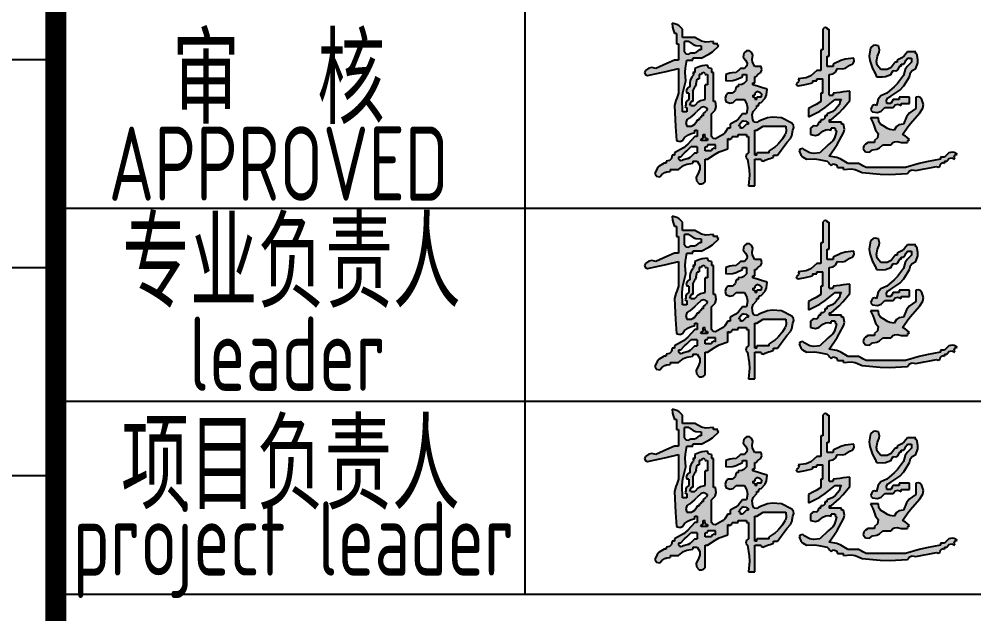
# Model space of a CAD drawing. Extents: x 4267484 to 4395158, y -674551 to -235742.
# Drawn here: x 4366034 to 4369248, y -357851 to -355847 of the extents above; entities that cross this region are included whole.
import ezdxf
from ezdxf.enums import TextEntityAlignment as Align

# ---------------------------------------------------------------- set-up
doc = ezdxf.new("R2010")
doc.units = 0
doc.header["$LTSCALE"] = 1000
doc.header["$MEASUREMENT"] = 0
doc.layers.get('0').update_dxf_attribs({"linetype": 'CONTINUOUS'})
doc.layers.add('图层线', color=8, linetype='CONTINUOUS')
doc.styles.add('AHD', font='sceie.shx', dxfattribs={"width": 0.7, "bigfont": 'sceic.shx'})

# ---------------------------------------------------------------- blocks, each defined once
blk = doc.blocks.new('韩超')
h = blk.add_hatch(color=256)
h.dxf.hatch_style = 1
h.paths.add_polyline_path([(0.787849, 0.514197), (0.777955, 0.527898), (0.77346, 0.562754), (0.78123, 0.586063), (0.805739, 0.61125), (0.805739, 0.625142), (0.819631, 0.625142), (0.818004, 0.635027), (0.823773, 0.643681), (0.833523, 0.64598), (0.860867, 0.674873), (0.870953, 0.696725), (0.875199, 0.736279), (0.836353, 0.74757), (0.816903, 0.753127), (0.777955, 0.764063), (0.777955, 0.777955), (0.791847, 0.777955), (0.791847, 0.819631), (0.801775, 0.820971), (0.80763, 0.824875), (0.812685, 0.833523), (0.832189, 0.847055), (0.839321, 0.866071), (0.833523, 0.889091), (0.791847, 0.889091), (0.776856, 0.916298), (0.7735, 0.934755), (0.777955, 0.965498), (0.770329, 0.984025), (0.756314, 0.993368), (0.736279, 0.993282), (0.716867, 0.977277), (0.713907, 0.950644), (0.729333, 0.930768), (0.740061, 0.911103), (0.737625, 0.891618), (0.722387, 0.875199), (0.694603, 0.875199), (0.683489, 0.864086), (0.677932, 0.858529), (0.666819, 0.847415), (0.638572, 0.845181), (0.624291, 0.842325), (0.597358, 0.833523), (0.597358, 0.791847), (0.643081, 0.794876), (0.666726, 0.800787), (0.708495, 0.819631), (0.708495, 0.833523), (0.736279, 0.833523), (0.736279, 0.791847), (0.718733, 0.774249), (0.705317, 0.767541), (0.680711, 0.764063), (0.680711, 0.750171), (0.666819, 0.750171), (0.658732, 0.72359), (0.639033, 0.708815), (0.61125, 0.708495), (0.596777, 0.690733), (0.592946, 0.675409), (0.597358, 0.652926), (0.623512, 0.642026), (0.64687, 0.646697), (0.666819, 0.666819), (0.722387, 0.666819), (0.738834, 0.631134), (0.742077, 0.608437), (0.736279, 0.569574), (0.708495, 0.569574), (0.682162, 0.535076), (0.663824, 0.519794), (0.625142, 0.500114), (0.625142, 0.47233), (0.61125, 0.47233), (0.589715, 0.441777), (0.574435, 0.428025), (0.54179, 0.409816), (0.527664, 0.400538), (0.510468, 0.403404), (0.500114, 0.416762), (0.500114, 0.569574), (0.524623, 0.594762), (0.532393, 0.618071), (0.527898, 0.652926), (0.514006, 0.652926), (0.514006, 0.847415), (0.500114, 0.847415), (0.500114, 0.875199), (0.486416, 0.877514), (0.478388, 0.883536), (0.47233, 0.896037), (0.438162, 0.892345), (0.420863, 0.888021), (0.388977, 0.875199), (0.388977, 0.847415), (0.375085, 0.847415), (0.379444, 0.836821), (0.376971, 0.826928), (0.368139, 0.819631), (0.356965, 0.793593), (0.353947, 0.778504), (0.354247, 0.750171), (0.337644, 0.741703), (0.330222, 0.726858), (0.333409, 0.708495), (0.347301, 0.708495), (0.347301, 0.666819), (0.332737, 0.655189), (0.327028, 0.643772), (0.326463, 0.625142), (0.32344, 0.619715), (0.327253, 0.612088), (0.333409, 0.61125), (0.333409, 0.583466), (0.305625, 0.583466), (0.302565, 0.667178), (0.306887, 0.710398), (0.326463, 0.791847), (0.3234, 0.8474), (0.32482, 0.875797), (0.333409, 0.930768), (0.375085, 0.930768), (0.375085, 0.94466), (0.430654, 0.94466), (0.482374, 0.970498), (0.50707, 0.987931), (0.548736, 1.028012), (0.542559, 1.028676), (0.538615, 1.036564), (0.54179, 1.041904), (0.514006, 1.041904), (0.514006, 1.055796), (0.462884, 1.052445), (0.433869, 1.058893), (0.388977, 1.08358), (0.305625, 1.08358), (0.305625, 1.139148), (0.281985, 1.161307), (0.266841, 1.170393), (0.236165, 1.180825), (0.238399, 1.152578), (0.241255, 1.138297), (0.250057, 1.111364), (0.263949, 1.111364), (0.263949, 1.041904), (0.277841, 1.041904), (0.277841, 0.930768), (0.250057, 0.930768), (0.200194, 0.90821), (0.175186, 0.897095), (0.125028, 0.875199), (0.097454, 0.881715), (0.078516, 0.877928), (0.055568, 0.861307), (0.050109, 0.847376), (0.0559, 0.8329), (0.06946, 0.826577), (0.152955, 0.845407), (0.194635, 0.855133), (0.277841, 0.875199), (0.277841, 0.708495), (0.266727, 0.675154), (0.261171, 0.658483), (0.250057, 0.625142), (0.255939, 0.530696), (0.258718, 0.483462), (0.263949, 0.388977), (0.286969, 0.38318), (0.305985, 0.390311), (0.319517, 0.409816), (0.344599, 0.428141), (0.359268, 0.435475), (0.388977, 0.444546), (0.388977, 0.458438), (0.40287, 0.458438), (0.40287, 0.416762), (0.388977, 0.416762), (0.340729, 0.364454), (0.31168, 0.341215), (0.250057, 0.305625), (0.250057, 0.291733), (0.236165, 0.291733), (0.231424, 0.268639), (0.217583, 0.254798), (0.194489, 0.250057), (0.194489, 0.236165), (0.180597, 0.236165), (0.148793, 0.216524), (0.134276, 0.200394), (0.118082, 0.166705), (0.127514, 0.14947), (0.152825, 0.145854), (0.166705, 0.159759), (0.185336, 0.17447), (0.198563, 0.17943), (0.222273, 0.180597), (0.222273, 0.194489), (0.277841, 0.194489), (0.311245, 0.220472), (0.333233, 0.229896), (0.375085, 0.236165), (0.375085, 0.250057), (0.40287, 0.250057), (0.420685, 0.221738), (0.422698, 0.197582), (0.409816, 0.166705), (0.396068, 0.142401), (0.398473, 0.118345), (0.416762, 0.097244), (0.43433, 0.097627), (0.444154, 0.100901), (0.458438, 0.111136), (0.458438, 0.263949), (0.47233, 0.263949), (0.524193, 0.298154), (0.552768, 0.312442), (0.61125, 0.333409), (0.61125, 0.40287), (0.621931, 0.39652), (0.637706, 0.404407), (0.639034, 0.416762), (0.680711, 0.416762), (0.680711, 0.430654), (0.736279, 0.430654), (0.736279, 0.416762), (0.750171, 0.416762), (0.750171, 0.305625), (0.735269, 0.297653), (0.731714, 0.276323), (0.743225, 0.263949), (0.754517, 0.192544), (0.755945, 0.155413), (0.750171, 0.083352), (0.791847, 0.083352), (0.791847, 0.263949), (0.833523, 0.263949), (0.837499, 0.253205), (0.852744, 0.249394), (0.861307, 0.257003), (0.883535, 0.265338), (0.894648, 0.269506), (0.916876, 0.277841), (0.916876, 0.291733), (0.94466, 0.291733), (0.969894, 0.324902), (0.982398, 0.341574), (1.007174, 0.375085), (1.032146, 0.402761), (1.041693, 0.421855), (1.04885, 0.458438), (1.055218, 0.477023), (1.053221, 0.491001), (1.041904, 0.50706), (0.972444, 0.54179), (0.910919, 0.546316), (0.877697, 0.541786), (0.819631, 0.520952), (0.805828, 0.5112)])
h.paths.add_polyline_path([(0.791847, 0.458438), (0.805739, 0.458438), (0.82241, 0.469551), (0.847415, 0.486222), (1.000228, 0.486222), (1.003038, 0.45197), (0.997988, 0.431769), (0.97939, 0.40287), (0.948039, 0.36501), (0.929334, 0.347744), (0.889091, 0.319517), (0.889091, 0.305625), (0.805739, 0.305625), (0.805739, 0.291733), (0.791847, 0.291733)], flags=16)
h.paths.add_polyline_path([(0.750171, 0.500114), (0.736279, 0.500114), (0.725165, 0.489), (0.719608, 0.483443), (0.708495, 0.47233), (0.694603, 0.47233), (0.694603, 0.486222), (0.688447, 0.48706), (0.684633, 0.494686), (0.687657, 0.500114), (0.701182, 0.516386), (0.715167, 0.52238), (0.736279, 0.520952), (0.736943, 0.514775), (0.744831, 0.510831), (0.750171, 0.514006)], flags=16)
h.paths.add_polyline_path([(0.791847, 0.666819), (0.793521, 0.674497), (0.785633, 0.682384), (0.777955, 0.680711), (0.777955, 0.694603), (0.791847, 0.694603), (0.792194, 0.70849), (0.806202, 0.718996), (0.819631, 0.715441), (0.833192, 0.709118), (0.838982, 0.694641), (0.833523, 0.680711), (0.805739, 0.680711), (0.805739, 0.666819)], flags=16)
h.paths.add_polyline_path([(0.527898, 0.361193), (0.527898, 0.333409), (0.517217, 0.339759), (0.501443, 0.331871), (0.500114, 0.319517), (0.458438, 0.319517), (0.458438, 0.347301), (0.466116, 0.345628), (0.474003, 0.353515), (0.47233, 0.361193)], flags=16)
h.paths.add_polyline_path([(0.47233, 0.40287), (0.47233, 0.388977), (0.430654, 0.388977), (0.42898, 0.396656), (0.436867, 0.404543), (0.444546, 0.40287), (0.444546, 0.430654), (0.458438, 0.430654), (0.452088, 0.419973), (0.459976, 0.404198)], flags=16)
h.paths.add_polyline_path([(0.47233, 0.604304), (0.464836, 0.588169), (0.458643, 0.580427), (0.444546, 0.569574), (0.444546, 0.555682), (0.430654, 0.555682), (0.432327, 0.548004), (0.42444, 0.540117), (0.416762, 0.54179), (0.416762, 0.527898), (0.40287, 0.527898), (0.39467, 0.507807), (0.386422, 0.49791), (0.368139, 0.486222), (0.333409, 0.486222), (0.327612, 0.509242), (0.334743, 0.528258), (0.354247, 0.54179), (0.384775, 0.569612), (0.400056, 0.583504), (0.430654, 0.61125), (0.446814, 0.616197), (0.458647, 0.614224)], flags=16)
h.paths.add_polyline_path([(0.458438, 0.666819), (0.426908, 0.659351), (0.410404, 0.649448), (0.388977, 0.625142), (0.361193, 0.625142), (0.354844, 0.635823), (0.362731, 0.651598), (0.375085, 0.652926), (0.375085, 0.722387), (0.390598, 0.753922), (0.396359, 0.771203), (0.40287, 0.805739), (0.416762, 0.805739), (0.416762, 0.833523), (0.430654, 0.833523), (0.434629, 0.844267), (0.449874, 0.848078), (0.458438, 0.840469), (0.459102, 0.834292), (0.466989, 0.830348), (0.47233, 0.833523), (0.47233, 0.764063), (0.458438, 0.764063)], flags=16)
h.paths.add_polyline_path([(0.40287, 0.347301), (0.40287, 0.305625), (0.388977, 0.305625), (0.360889, 0.27915), (0.342496, 0.268422), (0.305625, 0.257003), (0.294367, 0.254885), (0.286778, 0.256782), (0.277841, 0.263949), (0.277841, 0.277841), (0.291733, 0.277841), (0.319459, 0.305683), (0.333352, 0.319575), (0.361193, 0.347301)], flags=16)
h.paths.add_polyline_path([(0.430654, 1.000228), (0.416762, 1.000228), (0.39813, 0.985517), (0.384903, 0.980557), (0.361193, 0.97939), (0.347067, 0.970112), (0.329871, 0.972978), (0.319517, 0.986336), (0.319517, 1.055796), (0.347301, 1.055796), (0.376072, 1.035613), (0.395527, 1.029128), (0.430654, 1.028012)], flags=16)
h = blk.add_hatch(color=256)
h.dxf.hatch_style = 1
h.paths.add_polyline_path([(1.542018, 0.208381), (1.519791, 0.219494), (1.508677, 0.225051), (1.48645, 0.236165), (1.416989, 0.236165), (1.371255, 0.264232), (1.344642, 0.274582), (1.291961, 0.284787), (1.328443, 0.335457), (1.345237, 0.362046), (1.375313, 0.416762), (1.391241, 0.446575), (1.394603, 0.466747), (1.389205, 0.500114), (1.375313, 0.500114), (1.375313, 0.514006), (1.291961, 0.514006), (1.291961, 0.527898), (1.305853, 0.527898), (1.359796, 0.576664), (1.385101, 0.603375), (1.430881, 0.659873), (1.430881, 0.722387), (1.386427, 0.71683), (1.3642, 0.714052), (1.319745, 0.708495), (1.319745, 0.694603), (1.291961, 0.694603), (1.291961, 0.833523), (1.31926, 0.838693), (1.334923, 0.85044), (1.347529, 0.875199), (1.381781, 0.872389), (1.401982, 0.877439), (1.430881, 0.896037), (1.450883, 0.906123), (1.460131, 0.922307), (1.458666, 0.94466), (1.401114, 0.937345), (1.371819, 0.928557), (1.319745, 0.902983), (1.319745, 0.889091), (1.278069, 0.889091), (1.278069, 0.958552), (1.291961, 0.958552), (1.291961, 1.139148), (1.285806, 1.138304), (1.281086, 1.140664), (1.278069, 1.146094), (1.267308, 1.150023), (1.257931, 1.147679), (1.250285, 1.139148), (1.250285, 1.000228), (1.236393, 1.000228), (1.236393, 0.861307), (1.208609, 0.861307), (1.168183, 0.824416), (1.138053, 0.811024), (1.08358, 0.805739), (1.087939, 0.795145), (1.085465, 0.785252), (1.076634, 0.777955), (1.071121, 0.771113), (1.075065, 0.759282), (1.08358, 0.757117), (1.122533, 0.76519), (1.141984, 0.769358), (1.180825, 0.777955), (1.180825, 0.791847), (1.208609, 0.791847), (1.208609, 0.805739), (1.250285, 0.805739), (1.250285, 0.708495), (1.236393, 0.708495), (1.236393, 0.652926), (1.203973, 0.631977), (1.187234, 0.622213), (1.15304, 0.604304), (1.15304, 0.548736), (1.229739, 0.588318), (1.266619, 0.612432), (1.333637, 0.666819), (1.375313, 0.666819), (1.366995, 0.654381), (1.363975, 0.646831), (1.361421, 0.632088), (1.335054, 0.599814), (1.316435, 0.58585), (1.278069, 0.569574), (1.278069, 0.555682), (1.264177, 0.555682), (1.26415, 0.539965), (1.25211, 0.527924), (1.236393, 0.527898), (1.236393, 0.514006), (1.222501, 0.514006), (1.219217, 0.502022), (1.216226, 0.496039), (1.208609, 0.486222), (1.191149, 0.488205), (1.17971, 0.484393), (1.166932, 0.47233), (1.166932, 0.430654), (1.200708, 0.424307), (1.223469, 0.429997), (1.250285, 0.451492), (1.27048, 0.461183), (1.283894, 0.46286), (1.305853, 0.458438), (1.305853, 0.47233), (1.333637, 0.47233), (1.333637, 0.458438), (1.339793, 0.4576), (1.343606, 0.449973), (1.340583, 0.444546), (1.32937, 0.406076), (1.316213, 0.38634), (1.285015, 0.361193), (1.229447, 0.305625), (1.187056, 0.302553), (1.163204, 0.307323), (1.125256, 0.326463), (1.114566, 0.33576), (1.096818, 0.332211), (1.090526, 0.319517), (1.102438, 0.292491), (1.113943, 0.279343), (1.139148, 0.263949), (1.194983, 0.265062), (1.223561, 0.262204), (1.278069, 0.250057), (1.289183, 0.238943), (1.294739, 0.233386), (1.305853, 0.222273), (1.320568, 0.231877), (1.341519, 0.224893), (1.347529, 0.208381), (1.389205, 0.208381), (1.389205, 0.194489), (1.439628, 0.1998), (1.468259, 0.195028), (1.514234, 0.173651), (1.635959, 0.161998), (1.69773, 0.160594), (1.819859, 0.166705), (1.833779, 0.185933), (1.852296, 0.192877), (1.875427, 0.187543), (1.930995, 0.198656), (1.958779, 0.204213), (2.014348, 0.215327), (2.025534, 0.209917), (2.039748, 0.217024), (2.042132, 0.229219), (2.049428, 0.23805), (2.059322, 0.240524), (2.069916, 0.236165), (2.069916, 0.250057), (2.083808, 0.250057), (2.098401, 0.26772), (2.118188, 0.272666), (2.139376, 0.263949), (2.133917, 0.27788), (2.139708, 0.292356), (2.153268, 0.298679), (2.133073, 0.308371), (2.119659, 0.310047), (2.0977, 0.305625), (2.086586, 0.294512), (2.08103, 0.288955), (2.069916, 0.277841), (2.042132, 0.277841), (2.042132, 0.263949), (1.946785, 0.245868), (1.899372, 0.234712), (1.805967, 0.208381)])
h = blk.add_hatch(color=256)
h.dxf.hatch_style = 1
h.paths.add_polyline_path([(1.611478, 0.625142), (1.597547, 0.630601), (1.583071, 0.624811), (1.576748, 0.61125), (1.572819, 0.60049), (1.575163, 0.591112), (1.583694, 0.583466), (1.61855, 0.578971), (1.641859, 0.586741), (1.667046, 0.61125), (1.680938, 0.61125), (1.722615, 0.61125), (1.737208, 0.628913), (1.756995, 0.63386), (1.778183, 0.625142), (1.778183, 0.639034), (1.833751, 0.639034), (1.833751, 0.655705), (1.833751, 0.66404), (1.833751, 0.680711), (1.805967, 0.680711), (1.792075, 0.680711), (1.764291, 0.680711), (1.764291, 0.666819), (1.722615, 0.666819), (1.717058, 0.655705), (1.714279, 0.650148), (1.708723, 0.639034), (1.69483, 0.639034), (1.680938, 0.639034), (1.678868, 0.661339), (1.688455, 0.678116), (1.708723, 0.687657), (1.768692, 0.728785), (1.795922, 0.757527), (1.833751, 0.819631), (1.839429, 0.846829), (1.850907, 0.862133), (1.875427, 0.875199), (1.888443, 0.91196), (1.890032, 0.934206), (1.882373, 0.972444), (1.876196, 0.973108), (1.872252, 0.980995), (1.875427, 0.986336), (1.861535, 0.986336), (1.819859, 0.986336), (1.796859, 0.959188), (1.781933, 0.947248), (1.750399, 0.930768), (1.750399, 0.916876), (1.736507, 0.916876), (1.71031, 0.882162), (1.682751, 0.868382), (1.639262, 0.868253), (1.61591, 0.897042), (1.610049, 0.922442), (1.618424, 0.958552), (1.629264, 0.984285), (1.6309, 1.000642), (1.62537, 1.028012), (1.602888, 1.032424), (1.587563, 1.028593), (1.569802, 1.01412), (1.562035, 0.958817), (1.56513, 0.927869), (1.583694, 0.875199), (1.595758, 0.853473), (1.601336, 0.842318), (1.611478, 0.819631), (1.650742, 0.818134), (1.671448, 0.821092), (1.708723, 0.833523), (1.714279, 0.844637), (1.717058, 0.850194), (1.722615, 0.861307), (1.740978, 0.85812), (1.755823, 0.865542), (1.764291, 0.882145), (1.764955, 0.888322), (1.772842, 0.892266), (1.778183, 0.889091), (1.778183, 0.902983), (1.792075, 0.902983), (1.803189, 0.919654), (1.808745, 0.927989), (1.819859, 0.94466), (1.847643, 0.94466), (1.847643, 0.916876), (1.817381, 0.887163), (1.804962, 0.866982), (1.792075, 0.826577), (1.753545, 0.774398), (1.730689, 0.750113), (1.680938, 0.708495), (1.641359, 0.690689), (1.621854, 0.667284)])
h = blk.add_hatch(color=256)
h.dxf.hatch_style = 1
h.paths.add_polyline_path([(1.831635, 0.573795), (1.812227, 0.549535), (1.792075, 0.500114), (1.762292, 0.496094), (1.744726, 0.484384), (1.729561, 0.458438), (1.700075, 0.463546), (1.684975, 0.469586), (1.6601, 0.486222), (1.637668, 0.49978), (1.627728, 0.515685), (1.62537, 0.54179), (1.603143, 0.54179), (1.592029, 0.54179), (1.569802, 0.54179), (1.586675, 0.509854), (1.593737, 0.492906), (1.604532, 0.458438), (1.621804, 0.436498), (1.61886, 0.407063), (1.597586, 0.388977), (1.597586, 0.375085), (1.55591, 0.375085), (1.536306, 0.36578), (1.526798, 0.35437), (1.52118, 0.333409), (1.537185, 0.313997), (1.563818, 0.311038), (1.583694, 0.326463), (1.614401, 0.331156), (1.630976, 0.339443), (1.653154, 0.361193), (1.667046, 0.361193), (1.708723, 0.361193), (1.720352, 0.375758), (1.731769, 0.381467), (1.750399, 0.382031), (1.77782, 0.376762), (1.791938, 0.37535), (1.819859, 0.375085), (1.821199, 0.385013), (1.825102, 0.390868), (1.833751, 0.395924), (1.815429, 0.411271), (1.805589, 0.418299), (1.785129, 0.430654), (1.829593, 0.491137), (1.853312, 0.520437), (1.903211, 0.57652), (1.923495, 0.606919), (1.927312, 0.631729), (1.917103, 0.666819), (1.904326, 0.678881), (1.892887, 0.682694), (1.875427, 0.680711), (1.875427, 0.650148), (1.875427, 0.634867), (1.875427, 0.604304)])
for p, q in [((0.266841, 1.170393), (0.236165, 1.180825)), ((0.236165, 1.180825), (0.238399, 1.152578)), ((0.281985, 1.161307), (0.266841, 1.170393)), ((0.305625, 1.139148), (0.281985, 1.161307)), ((0.238399, 1.152578), (0.241255, 1.138297)), ((0.241255, 1.138297), (0.250057, 1.111364)), ((0.263949, 1.111364), (0.250057, 1.111364)), ((0.263949, 1.111364), (0.263949, 1.041904)), ((0.305625, 1.08358), (0.305625, 1.139148)), ((1.257931, 1.147679), (1.250285, 1.139148)), ((1.250285, 1.139148), (1.250285, 1.000228)), ((1.267308, 1.150023), (1.257931, 1.147679)), ((1.278069, 1.146094), (1.267308, 1.150023)), ((1.281086, 1.140664), (1.278069, 1.146094)), ((1.285806, 1.138304), (1.281086, 1.140664)), ((1.291961, 1.139148), (1.285806, 1.138304)), ((1.291961, 0.958552), (1.291961, 1.139148)), ((0.263949, 1.041904), (0.277841, 1.041904)), ((0.277841, 1.041904), (0.277841, 0.930768)), ((0.388977, 1.08358), (0.305625, 1.08358)), ((0.319517, 0.986336), (0.319517, 1.055796)), ((0.347301, 1.055796), (0.319517, 1.055796)), ((0.347301, 1.055796), (0.376072, 1.035613)), ((0.376072, 1.035613), (0.395527, 1.029128)), ((0.433869, 1.058893), (0.388977, 1.08358)), ((0.395527, 1.029128), (0.430654, 1.028012)), ((0.462884, 1.052445), (0.433869, 1.058893)), ((0.514006, 1.055796), (0.462884, 1.052445)), ((0.514006, 1.041904), (0.514006, 1.055796)), ((0.54179, 1.041904), (0.514006, 1.041904)), ((0.538615, 1.036564), (0.54179, 1.041904)), ((0.542559, 1.028676), (0.538615, 1.036564)), ((0.548736, 1.028012), (0.542559, 1.028676)), ((1.587563, 1.028593), (1.569802, 1.01412)), ((1.602888, 1.032424), (1.587563, 1.028593)), ((1.62537, 1.028012), (1.602888, 1.032424)), ((0.319517, 0.986336), (0.329871, 0.972978)), ((0.329871, 0.972978), (0.347067, 0.970112)), ((0.347067, 0.970112), (0.361193, 0.97939)), ((0.361193, 0.97939), (0.384903, 0.980557)), ((0.384903, 0.980557), (0.39813, 0.985517)), ((0.416762, 1.000228), (0.39813, 0.985517)), ((0.430654, 1.000228), (0.416762, 1.000228)), ((0.430654, 1.028012), (0.430654, 1.000228)), ((0.430654, 0.94466), (0.482374, 0.970498)), ((0.482374, 0.970498), (0.50707, 0.987931)), ((0.50707, 0.987931), (0.548736, 1.028012)), ((0.716867, 0.977277), (0.713907, 0.950644)), ((0.736279, 0.993282), (0.716867, 0.977277)), ((0.756314, 0.993368), (0.736279, 0.993282)), ((0.770329, 0.984025), (0.756314, 0.993368)), ((0.777955, 0.965498), (0.770329, 0.984025)), ((0.7735, 0.934755), (0.777955, 0.965498)), ((1.236393, 1.000228), (1.236393, 0.861307)), ((1.250285, 1.000228), (1.236393, 1.000228)), ((1.569802, 1.01412), (1.562035, 0.958817)), ((1.618424, 0.958552), (1.629264, 0.984285)), ((1.6309, 1.000642), (1.62537, 1.028012)), ((1.629264, 0.984285), (1.6309, 1.000642)), ((1.819859, 0.986336), (1.796859, 0.959188)), ((1.861535, 0.986336), (1.819859, 0.986336)), ((1.875427, 0.986336), (1.861535, 0.986336)), ((1.872252, 0.980995), (1.875427, 0.986336)), ((1.876196, 0.973108), (1.872252, 0.980995)), ((1.882373, 0.972444), (1.876196, 0.973108)), ((1.890032, 0.934206), (1.882373, 0.972444)), ((0.200194, 0.90821), (0.175186, 0.897095)), ((0.250057, 0.930768), (0.200194, 0.90821)), ((0.277841, 0.930768), (0.250057, 0.930768)), ((0.32482, 0.875797), (0.333409, 0.930768)), ((0.333409, 0.930768), (0.375085, 0.930768)), ((0.375085, 0.930768), (0.375085, 0.94466)), ((0.430654, 0.94466), (0.375085, 0.94466)), ((0.713907, 0.950644), (0.729333, 0.930768)), ((0.729333, 0.930768), (0.740061, 0.911103)), ((0.740061, 0.911103), (0.737625, 0.891618)), ((0.776856, 0.916298), (0.7735, 0.934755)), ((0.791847, 0.889091), (0.776856, 0.916298)), ((1.278069, 0.958552), (1.291961, 0.958552)), ((1.278069, 0.889091), (1.278069, 0.958552)), ((1.371819, 0.928557), (1.319745, 0.902983)), ((1.319745, 0.902983), (1.319745, 0.889091)), ((1.401114, 0.937345), (1.371819, 0.928557)), ((1.458666, 0.94466), (1.401114, 0.937345)), ((1.430881, 0.896037), (1.450883, 0.906123)), ((1.450883, 0.906123), (1.460131, 0.922307)), ((1.460131, 0.922307), (1.458666, 0.94466)), ((1.562035, 0.958817), (1.56513, 0.927869)), ((1.56513, 0.927869), (1.583694, 0.875199)), ((1.610049, 0.922442), (1.618424, 0.958552)), ((1.61591, 0.897042), (1.610049, 0.922442)), ((1.736507, 0.916876), (1.71031, 0.882162)), ((1.750399, 0.916876), (1.736507, 0.916876)), ((1.781933, 0.947248), (1.750399, 0.930768)), ((1.750399, 0.930768), (1.750399, 0.916876)), ((1.778183, 0.902983), (1.792075, 0.902983)), ((1.778183, 0.889091), (1.778183, 0.902983)), ((1.796859, 0.959188), (1.781933, 0.947248)), ((1.792075, 0.902983), (1.803189, 0.919654)), ((1.803189, 0.919654), (1.808745, 0.927989)), ((1.808745, 0.927989), (1.819859, 0.94466)), ((1.847643, 0.916876), (1.817381, 0.887163)), ((1.819859, 0.94466), (1.847643, 0.94466)), ((1.847643, 0.94466), (1.847643, 0.916876)), ((1.875427, 0.875199), (1.888443, 0.91196)), ((1.888443, 0.91196), (1.890032, 0.934206)), ((0.055568, 0.861307), (0.050109, 0.847376)), ((0.050109, 0.847376), (0.0559, 0.8329)), ((0.078516, 0.877928), (0.055568, 0.861307)), ((0.06946, 0.826577), (0.152955, 0.845407)), ((0.097454, 0.881715), (0.078516, 0.877928)), ((0.125028, 0.875199), (0.097454, 0.881715)), ((0.175186, 0.897095), (0.125028, 0.875199)), ((0.152955, 0.845407), (0.194635, 0.855133)), ((0.194635, 0.855133), (0.277841, 0.875199)), ((0.277841, 0.875199), (0.277841, 0.708495)), ((0.3234, 0.8474), (0.32482, 0.875797)), ((0.326463, 0.791847), (0.3234, 0.8474)), ((0.388977, 0.847415), (0.375085, 0.847415)), ((0.375085, 0.847415), (0.379444, 0.836821)), ((0.379444, 0.836821), (0.376971, 0.826928)), ((0.420863, 0.888021), (0.388977, 0.875199)), ((0.388977, 0.875199), (0.388977, 0.847415)), ((0.438162, 0.892345), (0.420863, 0.888021)), ((0.434629, 0.844267), (0.430654, 0.833523)), ((0.449874, 0.848078), (0.434629, 0.844267)), ((0.47233, 0.896037), (0.438162, 0.892345)), ((0.458438, 0.840469), (0.449874, 0.848078)), ((0.458438, 0.840469), (0.459102, 0.834292)), ((0.478388, 0.883536), (0.47233, 0.896037)), ((0.486416, 0.877514), (0.478388, 0.883536)), ((0.500114, 0.875199), (0.486416, 0.877514)), ((0.500114, 0.875199), (0.500114, 0.847415)), ((0.514006, 0.847415), (0.500114, 0.847415)), ((0.514006, 0.652926), (0.514006, 0.847415)), ((0.624291, 0.842325), (0.597358, 0.833523)), ((0.638572, 0.845181), (0.624291, 0.842325)), ((0.666819, 0.847415), (0.638572, 0.845181)), ((0.677932, 0.858529), (0.666819, 0.847415)), ((0.683489, 0.864086), (0.677932, 0.858529)), ((0.694603, 0.875199), (0.683489, 0.864086)), ((0.722387, 0.875199), (0.694603, 0.875199)), ((0.737625, 0.891618), (0.722387, 0.875199)), ((0.833523, 0.889091), (0.791847, 0.889091)), ((0.812685, 0.833523), (0.832189, 0.847055)), ((0.832189, 0.847055), (0.839321, 0.866071)), ((0.839321, 0.866071), (0.833523, 0.889091)), ((1.208609, 0.861307), (1.168183, 0.824416)), ((1.236393, 0.861307), (1.208609, 0.861307)), ((1.319745, 0.889091), (1.278069, 0.889091)), ((1.291961, 0.833523), (1.31926, 0.838693)), ((1.31926, 0.838693), (1.334923, 0.85044)), ((1.334923, 0.85044), (1.347529, 0.875199)), ((1.347529, 0.875199), (1.381781, 0.872389)), ((1.381781, 0.872389), (1.401982, 0.877439)), ((1.401982, 0.877439), (1.430881, 0.896037)), ((1.583694, 0.875199), (1.595758, 0.853473)), ((1.595758, 0.853473), (1.601336, 0.842318)), ((1.601336, 0.842318), (1.611478, 0.819631)), ((1.639262, 0.868253), (1.61591, 0.897042)), ((1.682751, 0.868382), (1.639262, 0.868253)), ((1.71031, 0.882162), (1.682751, 0.868382)), ((1.708723, 0.833523), (1.714279, 0.844637)), ((1.714279, 0.844637), (1.717058, 0.850194)), ((1.717058, 0.850194), (1.722615, 0.861307)), ((1.722615, 0.861307), (1.740978, 0.85812)), ((1.740978, 0.85812), (1.755823, 0.865542)), ((1.755823, 0.865542), (1.764291, 0.882145)), ((1.764291, 0.882145), (1.764955, 0.888322)), ((1.764955, 0.888322), (1.772842, 0.892266)), ((1.772842, 0.892266), (1.778183, 0.889091)), ((1.804962, 0.866982), (1.792075, 0.826577)), ((1.817381, 0.887163), (1.804962, 0.866982)), ((1.833751, 0.819631), (1.839429, 0.846829)), ((1.839429, 0.846829), (1.850907, 0.862133)), ((1.850907, 0.862133), (1.875427, 0.875199)), ((0.0559, 0.8329), (0.06946, 0.826577)), ((0.306887, 0.710398), (0.326463, 0.791847)), ((0.356965, 0.793593), (0.353947, 0.778504)), ((0.353947, 0.778504), (0.354247, 0.750171)), ((0.368139, 0.819631), (0.356965, 0.793593)), ((0.376971, 0.826928), (0.368139, 0.819631)), ((0.396359, 0.771203), (0.40287, 0.805739)), ((0.40287, 0.805739), (0.416762, 0.805739)), ((0.416762, 0.833523), (0.416762, 0.805739)), ((0.430654, 0.833523), (0.416762, 0.833523)), ((0.466989, 0.830348), (0.459102, 0.834292)), ((0.47233, 0.833523), (0.466989, 0.830348)), ((0.47233, 0.833523), (0.47233, 0.764063)), ((0.597358, 0.833523), (0.597358, 0.791847)), ((0.597358, 0.791847), (0.643081, 0.794876)), ((0.643081, 0.794876), (0.666726, 0.800787)), ((0.666726, 0.800787), (0.708495, 0.819631)), ((0.718733, 0.774249), (0.705317, 0.767541)), ((0.708495, 0.833523), (0.736279, 0.833523)), ((0.708495, 0.819631), (0.708495, 0.833523)), ((0.736279, 0.791847), (0.718733, 0.774249)), ((0.736279, 0.833523), (0.736279, 0.791847)), ((0.777955, 0.777955), (0.791847, 0.777955)), ((0.777955, 0.764063), (0.777955, 0.777955)), ((0.791847, 0.819631), (0.801775, 0.820971)), ((0.791847, 0.777955), (0.791847, 0.819631)), ((0.801775, 0.820971), (0.80763, 0.824875)), ((0.80763, 0.824875), (0.812685, 0.833523)), ((1.076634, 0.777955), (1.071121, 0.771113)), ((1.085465, 0.785252), (1.076634, 0.777955)), ((1.138053, 0.811024), (1.08358, 0.805739)), ((1.08358, 0.805739), (1.087939, 0.795145)), ((1.087939, 0.795145), (1.085465, 0.785252)), ((1.168183, 0.824416), (1.138053, 0.811024)), ((1.141984, 0.769358), (1.180825, 0.777955)), ((1.180825, 0.791847), (1.208609, 0.791847)), ((1.180825, 0.791847), (1.180825, 0.777955)), ((1.208609, 0.791847), (1.208609, 0.805739)), ((1.208609, 0.805739), (1.250285, 0.805739)), ((1.250285, 0.708495), (1.250285, 0.805739)), ((1.291961, 0.694603), (1.291961, 0.833523)), ((1.611478, 0.819631), (1.650742, 0.818134)), ((1.650742, 0.818134), (1.671448, 0.821092)), ((1.671448, 0.821092), (1.708723, 0.833523)), ((1.753545, 0.774398), (1.730689, 0.750113)), ((1.792075, 0.826577), (1.753545, 0.774398)), ((1.795922, 0.757527), (1.833751, 0.819631)), ((0.277841, 0.708495), (0.266727, 0.675154)), ((0.302565, 0.667178), (0.306887, 0.710398)), ((0.337644, 0.741703), (0.330222, 0.726858)), ((0.330222, 0.726858), (0.333409, 0.708495)), ((0.347301, 0.708495), (0.333409, 0.708495)), ((0.354247, 0.750171), (0.337644, 0.741703)), ((0.347301, 0.708495), (0.347301, 0.666819)), ((0.375085, 0.722387), (0.390598, 0.753922)), ((0.375085, 0.722387), (0.375085, 0.652926)), ((0.396359, 0.771203), (0.390598, 0.753922)), ((0.47233, 0.764063), (0.458438, 0.764063)), ((0.458438, 0.666819), (0.458438, 0.764063)), ((0.61125, 0.708495), (0.596777, 0.690733)), ((0.639033, 0.708815), (0.61125, 0.708495)), ((0.658732, 0.72359), (0.639033, 0.708815)), ((0.666819, 0.750171), (0.658732, 0.72359)), ((0.680711, 0.750171), (0.666819, 0.750171)), ((0.705317, 0.767541), (0.680711, 0.764063)), ((0.680711, 0.764063), (0.680711, 0.750171)), ((0.816903, 0.753127), (0.777955, 0.764063)), ((0.792194, 0.70849), (0.791847, 0.694603)), ((0.806202, 0.718996), (0.792194, 0.70849)), ((0.819631, 0.715441), (0.806202, 0.718996)), ((0.836353, 0.74757), (0.816903, 0.753127)), ((0.833192, 0.709118), (0.819631, 0.715441)), ((0.833192, 0.709118), (0.838982, 0.694641)), ((0.875199, 0.736279), (0.836353, 0.74757)), ((0.870953, 0.696725), (0.875199, 0.736279)), ((1.071121, 0.771113), (1.075065, 0.759282)), ((1.075065, 0.759282), (1.08358, 0.757117)), ((1.08358, 0.757117), (1.122533, 0.76519)), ((1.122533, 0.76519), (1.141984, 0.769358)), ((1.236393, 0.708495), (1.236393, 0.652926)), ((1.250285, 0.708495), (1.236393, 0.708495)), ((1.3642, 0.714052), (1.319745, 0.708495)), ((1.319745, 0.708495), (1.319745, 0.694603)), ((1.386427, 0.71683), (1.3642, 0.714052)), ((1.430881, 0.722387), (1.386427, 0.71683)), ((1.430881, 0.659873), (1.430881, 0.722387)), ((1.680938, 0.708495), (1.641359, 0.690689)), ((1.730689, 0.750113), (1.680938, 0.708495)), ((1.708723, 0.687657), (1.768692, 0.728785)), ((1.768692, 0.728785), (1.795922, 0.757527)), ((0.261171, 0.658483), (0.250057, 0.625142)), ((0.266727, 0.675154), (0.261171, 0.658483)), ((0.305625, 0.583466), (0.302565, 0.667178)), ((0.327028, 0.643772), (0.326463, 0.625142)), ((0.332737, 0.655189), (0.327028, 0.643772)), ((0.347301, 0.666819), (0.332737, 0.655189)), ((0.362731, 0.651598), (0.354844, 0.635823)), ((0.375085, 0.652926), (0.362731, 0.651598)), ((0.410404, 0.649448), (0.388977, 0.625142)), ((0.410404, 0.649448), (0.426908, 0.659351)), ((0.426908, 0.659351), (0.458438, 0.666819)), ((0.527898, 0.652926), (0.514006, 0.652926)), ((0.532393, 0.618071), (0.527898, 0.652926)), ((0.596777, 0.690733), (0.592946, 0.675409)), ((0.592946, 0.675409), (0.597358, 0.652926)), ((0.597358, 0.652926), (0.623512, 0.642026)), ((0.623512, 0.642026), (0.64687, 0.646697)), ((0.64687, 0.646697), (0.666819, 0.666819)), ((0.666819, 0.666819), (0.722387, 0.666819)), ((0.722387, 0.666819), (0.738834, 0.631134)), ((0.777955, 0.694603), (0.777955, 0.680711)), ((0.777955, 0.694603), (0.791847, 0.694603)), ((0.785633, 0.682384), (0.777955, 0.680711)), ((0.785633, 0.682384), (0.793521, 0.674497)), ((0.793521, 0.674497), (0.791847, 0.666819)), ((0.805739, 0.666819), (0.791847, 0.666819)), ((0.833523, 0.680711), (0.805739, 0.680711)), ((0.805739, 0.666819), (0.805739, 0.680711)), ((0.818004, 0.635027), (0.823773, 0.643681)), ((0.823773, 0.643681), (0.833523, 0.64598)), ((0.833523, 0.680711), (0.838982, 0.694641)), ((0.833523, 0.64598), (0.860867, 0.674873)), ((0.860867, 0.674873), (0.870953, 0.696725)), ((1.236393, 0.652926), (1.203973, 0.631977)), ((1.266619, 0.612432), (1.333637, 0.666819)), ((1.291961, 0.694603), (1.319745, 0.694603)), ((1.333637, 0.666819), (1.375313, 0.666819)), ((1.363975, 0.646831), (1.361421, 0.632088)), ((1.366995, 0.654381), (1.363975, 0.646831)), ((1.375313, 0.666819), (1.366995, 0.654381)), ((1.385101, 0.603375), (1.430881, 0.659873)), ((1.621854, 0.667284), (1.611478, 0.625142)), ((1.641359, 0.690689), (1.621854, 0.667284)), ((1.678868, 0.661339), (1.688455, 0.678116)), ((1.680938, 0.639034), (1.678868, 0.661339)), ((1.688455, 0.678116), (1.708723, 0.687657)), ((1.714279, 0.650148), (1.708723, 0.639034)), ((1.717058, 0.655705), (1.714279, 0.650148)), ((1.722615, 0.666819), (1.717058, 0.655705)), ((1.764291, 0.666819), (1.722615, 0.666819)), ((1.792075, 0.680711), (1.764291, 0.680711)), ((1.764291, 0.680711), (1.764291, 0.666819)), ((1.805967, 0.680711), (1.792075, 0.680711)), ((1.833751, 0.680711), (1.805967, 0.680711)), ((1.833751, 0.66404), (1.833751, 0.680711)), ((1.833751, 0.655705), (1.833751, 0.66404)), ((1.833751, 0.639034), (1.833751, 0.655705)), ((1.892887, 0.682694), (1.875427, 0.680711)), ((1.875427, 0.680711), (1.875427, 0.650148)), ((1.875427, 0.650148), (1.875427, 0.634867)), ((1.904326, 0.678881), (1.892887, 0.682694)), ((1.917103, 0.666819), (1.904326, 0.678881)), ((1.927312, 0.631729), (1.917103, 0.666819)), ((0.250057, 0.625142), (0.255939, 0.530696)), ((0.333409, 0.583466), (0.305625, 0.583466)), ((0.326463, 0.625142), (0.32344, 0.619715)), ((0.32344, 0.619715), (0.327253, 0.612088)), ((0.327253, 0.612088), (0.333409, 0.61125)), ((0.333409, 0.61125), (0.333409, 0.583466)), ((0.361193, 0.625142), (0.354844, 0.635823)), ((0.361193, 0.625142), (0.388977, 0.625142)), ((0.384775, 0.569612), (0.400056, 0.583504)), ((0.430654, 0.61125), (0.400056, 0.583504)), ((0.446814, 0.616197), (0.430654, 0.61125)), ((0.444546, 0.569574), (0.458643, 0.580427)), ((0.458647, 0.614224), (0.446814, 0.616197)), ((0.458643, 0.580427), (0.464836, 0.588169)), ((0.458647, 0.614224), (0.47233, 0.604304)), ((0.47233, 0.604304), (0.464836, 0.588169)), ((0.500114, 0.569574), (0.524623, 0.594762)), ((0.524623, 0.594762), (0.532393, 0.618071)), ((0.742077, 0.608437), (0.736279, 0.569574)), ((0.738834, 0.631134), (0.742077, 0.608437)), ((0.77346, 0.562754), (0.78123, 0.586063)), ((0.78123, 0.586063), (0.805739, 0.61125)), ((0.805739, 0.61125), (0.805739, 0.625142)), ((0.805739, 0.625142), (0.819631, 0.625142)), ((0.819631, 0.625142), (0.818004, 0.635027)), ((1.187234, 0.622213), (1.15304, 0.604304)), ((1.15304, 0.604304), (1.15304, 0.548736)), ((1.15304, 0.548736), (1.229739, 0.588318)), ((1.203973, 0.631977), (1.187234, 0.622213)), ((1.229739, 0.588318), (1.266619, 0.612432)), ((1.316435, 0.58585), (1.278069, 0.569574)), ((1.335054, 0.599814), (1.316435, 0.58585)), ((1.361421, 0.632088), (1.335054, 0.599814)), ((1.359796, 0.576664), (1.385101, 0.603375)), ((1.576748, 0.61125), (1.572819, 0.60049)), ((1.572819, 0.60049), (1.575163, 0.591112)), ((1.575163, 0.591112), (1.583694, 0.583466)), ((1.583071, 0.624811), (1.576748, 0.61125)), ((1.597547, 0.630601), (1.583071, 0.624811)), ((1.583694, 0.583466), (1.61855, 0.578971)), ((1.611478, 0.625142), (1.597547, 0.630601)), ((1.61855, 0.578971), (1.641859, 0.586741)), ((1.641859, 0.586741), (1.667046, 0.61125)), ((1.667046, 0.61125), (1.680938, 0.61125)), ((1.69483, 0.639034), (1.680938, 0.639034)), ((1.680938, 0.61125), (1.722615, 0.61125)), ((1.708723, 0.639034), (1.69483, 0.639034)), ((1.722615, 0.61125), (1.737208, 0.628913)), ((1.737208, 0.628913), (1.756995, 0.63386)), ((1.756995, 0.63386), (1.778183, 0.625142)), ((1.778183, 0.625142), (1.778183, 0.639034)), ((1.778183, 0.639034), (1.833751, 0.639034)), ((1.875427, 0.604304), (1.831635, 0.573795)), ((1.875427, 0.634867), (1.875427, 0.604304)), ((1.903211, 0.57652), (1.923495, 0.606919)), ((1.923495, 0.606919), (1.927312, 0.631729)), ((0.255939, 0.530696), (0.258718, 0.483462)), ((0.334743, 0.528258), (0.327612, 0.509242)), ((0.334743, 0.528258), (0.354247, 0.54179)), ((0.384775, 0.569612), (0.354247, 0.54179)), ((0.40287, 0.527898), (0.39467, 0.507807)), ((0.40287, 0.527898), (0.416762, 0.527898)), ((0.416762, 0.54179), (0.416762, 0.527898)), ((0.416762, 0.54179), (0.42444, 0.540117)), ((0.432327, 0.548004), (0.42444, 0.540117)), ((0.432327, 0.548004), (0.430654, 0.555682)), ((0.444546, 0.555682), (0.430654, 0.555682)), ((0.444546, 0.569574), (0.444546, 0.555682)), ((0.500114, 0.416762), (0.500114, 0.569574)), ((0.663824, 0.519794), (0.625142, 0.500114)), ((0.682162, 0.535076), (0.663824, 0.519794)), ((0.708495, 0.569574), (0.682162, 0.535076)), ((0.687657, 0.500114), (0.701182, 0.516386)), ((0.715167, 0.52238), (0.701182, 0.516386)), ((0.736279, 0.569574), (0.708495, 0.569574)), ((0.715167, 0.52238), (0.736279, 0.520952)), ((0.736279, 0.520952), (0.736943, 0.514775)), ((0.744831, 0.510831), (0.736943, 0.514775)), ((0.777955, 0.527898), (0.77346, 0.562754)), ((0.787849, 0.514197), (0.777955, 0.527898)), ((0.819631, 0.520952), (0.805828, 0.5112)), ((0.877697, 0.541786), (0.819631, 0.520952)), ((0.910919, 0.546316), (0.877697, 0.541786)), ((0.972444, 0.54179), (0.910919, 0.546316)), ((1.041904, 0.50706), (0.972444, 0.54179)), ((1.25211, 0.527924), (1.236393, 0.527898)), ((1.236393, 0.514006), (1.236393, 0.527898)), ((1.26415, 0.539965), (1.25211, 0.527924)), ((1.264177, 0.555682), (1.26415, 0.539965)), ((1.278069, 0.555682), (1.264177, 0.555682)), ((1.278069, 0.555682), (1.278069, 0.569574)), ((1.291961, 0.527898), (1.291961, 0.514006)), ((1.291961, 0.527898), (1.305853, 0.527898)), ((1.305853, 0.527898), (1.359796, 0.576664)), ((1.592029, 0.54179), (1.569802, 0.54179)), ((1.569802, 0.54179), (1.586675, 0.509854)), ((1.603143, 0.54179), (1.592029, 0.54179)), ((1.62537, 0.54179), (1.603143, 0.54179)), ((1.627728, 0.515685), (1.62537, 0.54179)), ((1.637668, 0.49978), (1.627728, 0.515685)), ((1.812227, 0.549535), (1.792075, 0.500114)), ((1.831635, 0.573795), (1.812227, 0.549535)), ((1.829593, 0.491137), (1.853312, 0.520437)), ((1.853312, 0.520437), (1.903211, 0.57652)), ((0.258718, 0.483462), (0.263949, 0.388977)), ((0.327612, 0.509242), (0.333409, 0.486222)), ((0.333409, 0.486222), (0.368139, 0.486222)), ((0.386422, 0.49791), (0.368139, 0.486222)), ((0.39467, 0.507807), (0.386422, 0.49791)), ((0.388977, 0.458438), (0.40287, 0.458438)), ((0.388977, 0.444546), (0.388977, 0.458438)), ((0.40287, 0.458438), (0.40287, 0.416762)), ((0.61125, 0.47233), (0.589715, 0.441777)), ((0.625142, 0.47233), (0.61125, 0.47233)), ((0.625142, 0.500114), (0.625142, 0.47233)), ((0.687657, 0.500114), (0.684633, 0.494686)), ((0.688447, 0.48706), (0.684633, 0.494686)), ((0.694603, 0.486222), (0.688447, 0.48706)), ((0.694603, 0.47233), (0.694603, 0.486222)), ((0.708495, 0.47233), (0.694603, 0.47233)), ((0.719608, 0.483443), (0.708495, 0.47233)), ((0.725165, 0.489), (0.719608, 0.483443)), ((0.725165, 0.489), (0.736279, 0.500114)), ((0.750171, 0.500114), (0.736279, 0.500114)), ((0.744831, 0.510831), (0.750171, 0.514006)), ((0.750171, 0.500114), (0.750171, 0.514006)), ((0.805828, 0.5112), (0.787849, 0.514197)), ((0.791847, 0.458438), (0.805739, 0.458438)), ((0.791847, 0.291733), (0.791847, 0.458438)), ((0.805739, 0.458438), (0.82241, 0.469551)), ((0.82241, 0.469551), (0.847415, 0.486222)), ((0.847415, 0.486222), (1.000228, 0.486222)), ((1.003038, 0.45197), (0.997988, 0.431769)), ((1.000228, 0.486222), (1.003038, 0.45197)), ((1.041693, 0.421855), (1.04885, 0.458438)), ((1.053221, 0.491001), (1.041904, 0.50706)), ((1.04885, 0.458438), (1.055218, 0.477023)), ((1.055218, 0.477023), (1.053221, 0.491001)), ((1.17971, 0.484393), (1.166932, 0.47233)), ((1.166932, 0.47233), (1.166932, 0.430654)), ((1.191149, 0.488205), (1.17971, 0.484393)), ((1.208609, 0.486222), (1.191149, 0.488205)), ((1.216226, 0.496039), (1.208609, 0.486222)), ((1.219217, 0.502022), (1.216226, 0.496039)), ((1.222501, 0.514006), (1.219217, 0.502022)), ((1.236393, 0.514006), (1.222501, 0.514006)), ((1.223469, 0.429997), (1.250285, 0.451492)), ((1.250285, 0.451492), (1.27048, 0.461183)), ((1.27048, 0.461183), (1.283894, 0.46286)), ((1.283894, 0.46286), (1.305853, 0.458438)), ((1.375313, 0.514006), (1.291961, 0.514006)), ((1.333637, 0.47233), (1.305853, 0.47233)), ((1.305853, 0.458438), (1.305853, 0.47233)), ((1.333637, 0.47233), (1.333637, 0.458438)), ((1.333637, 0.458438), (1.339793, 0.4576)), ((1.339793, 0.4576), (1.343606, 0.449973)), ((1.343606, 0.449973), (1.340583, 0.444546)), ((1.375313, 0.500114), (1.375313, 0.514006)), ((1.389205, 0.500114), (1.375313, 0.500114)), ((1.394603, 0.466747), (1.389205, 0.500114)), ((1.391241, 0.446575), (1.394603, 0.466747)), ((1.586675, 0.509854), (1.593737, 0.492906)), ((1.593737, 0.492906), (1.604532, 0.458438)), ((1.604532, 0.458438), (1.621804, 0.436498)), ((1.6601, 0.486222), (1.637668, 0.49978)), ((1.684975, 0.469586), (1.6601, 0.486222)), ((1.700075, 0.463546), (1.684975, 0.469586)), ((1.729561, 0.458438), (1.700075, 0.463546)), ((1.744726, 0.484384), (1.729561, 0.458438)), ((1.762292, 0.496094), (1.744726, 0.484384)), ((1.792075, 0.500114), (1.762292, 0.496094)), ((1.785129, 0.430654), (1.829593, 0.491137)), ((0.263949, 0.388977), (0.286969, 0.38318)), ((0.286969, 0.38318), (0.305985, 0.390311)), ((0.305985, 0.390311), (0.319517, 0.409816)), ((0.319517, 0.409816), (0.344599, 0.428141)), ((0.388977, 0.416762), (0.340729, 0.364454)), ((0.344599, 0.428141), (0.359268, 0.435475)), ((0.359268, 0.435475), (0.388977, 0.444546)), ((0.40287, 0.416762), (0.388977, 0.416762)), ((0.42898, 0.396656), (0.436867, 0.404543)), ((0.430654, 0.388977), (0.42898, 0.396656)), ((0.47233, 0.388977), (0.430654, 0.388977)), ((0.436867, 0.404543), (0.444546, 0.40287)), ((0.444546, 0.430654), (0.458438, 0.430654)), ((0.444546, 0.40287), (0.444546, 0.430654)), ((0.452088, 0.419973), (0.458438, 0.430654)), ((0.452088, 0.419973), (0.459976, 0.404198)), ((0.459976, 0.404198), (0.47233, 0.40287)), ((0.47233, 0.40287), (0.47233, 0.388977)), ((0.510468, 0.403404), (0.500114, 0.416762)), ((0.527664, 0.400538), (0.510468, 0.403404)), ((0.54179, 0.409816), (0.527664, 0.400538)), ((0.574435, 0.428025), (0.54179, 0.409816)), ((0.589715, 0.441777), (0.574435, 0.428025)), ((0.61125, 0.333409), (0.61125, 0.40287)), ((0.61125, 0.40287), (0.621931, 0.39652)), ((0.621931, 0.39652), (0.637706, 0.404407)), ((0.637706, 0.404407), (0.639034, 0.416762)), ((0.639034, 0.416762), (0.680711, 0.416762)), ((0.680711, 0.430654), (0.736279, 0.430654)), ((0.680711, 0.416762), (0.680711, 0.430654)), ((0.736279, 0.430654), (0.736279, 0.416762)), ((0.736279, 0.416762), (0.750171, 0.416762)), ((0.750171, 0.416762), (0.750171, 0.305625)), ((0.97939, 0.40287), (0.948039, 0.36501)), ((0.97939, 0.40287), (0.997988, 0.431769)), ((1.007174, 0.375085), (1.032146, 0.402761)), ((1.032146, 0.402761), (1.041693, 0.421855)), ((1.166932, 0.430654), (1.200708, 0.424307)), ((1.200708, 0.424307), (1.223469, 0.429997)), ((1.316213, 0.38634), (1.285015, 0.361193)), ((1.32937, 0.406076), (1.316213, 0.38634)), ((1.340583, 0.444546), (1.32937, 0.406076)), ((1.345237, 0.362046), (1.375313, 0.416762)), ((1.375313, 0.416762), (1.391241, 0.446575)), ((1.61886, 0.407063), (1.597586, 0.388977)), ((1.597586, 0.388977), (1.597586, 0.375085)), ((1.621804, 0.436498), (1.61886, 0.407063)), ((1.805589, 0.418299), (1.785129, 0.430654)), ((1.815429, 0.411271), (1.805589, 0.418299)), ((1.833751, 0.395924), (1.815429, 0.411271)), ((1.821199, 0.385013), (1.825102, 0.390868)), ((1.825102, 0.390868), (1.833751, 0.395924)), ((0.31168, 0.341215), (0.250057, 0.305625)), ((0.340729, 0.364454), (0.31168, 0.341215)), ((0.333352, 0.319575), (0.361193, 0.347301)), ((0.40287, 0.347301), (0.361193, 0.347301)), ((0.40287, 0.347301), (0.40287, 0.305625)), ((0.466116, 0.345628), (0.458438, 0.347301)), ((0.458438, 0.319517), (0.458438, 0.347301)), ((0.466116, 0.345628), (0.474003, 0.353515)), ((0.47233, 0.361193), (0.474003, 0.353515)), ((0.527898, 0.361193), (0.47233, 0.361193)), ((0.501443, 0.331871), (0.500114, 0.319517)), ((0.501443, 0.331871), (0.517217, 0.339759)), ((0.517217, 0.339759), (0.527898, 0.333409)), ((0.527898, 0.333409), (0.527898, 0.361193)), ((0.552768, 0.312442), (0.61125, 0.333409)), ((0.929334, 0.347744), (0.889091, 0.319517)), ((0.929334, 0.347744), (0.948039, 0.36501)), ((0.94466, 0.291733), (0.969894, 0.324902)), ((0.969894, 0.324902), (0.982398, 0.341574)), ((0.982398, 0.341574), (1.007174, 0.375085)), ((1.096818, 0.332211), (1.090526, 0.319517)), ((1.114566, 0.33576), (1.096818, 0.332211)), ((1.125256, 0.326463), (1.114566, 0.33576)), ((1.163204, 0.307323), (1.125256, 0.326463)), ((1.285015, 0.361193), (1.229447, 0.305625)), ((1.291961, 0.284787), (1.328443, 0.335457)), ((1.328443, 0.335457), (1.345237, 0.362046)), ((1.526798, 0.35437), (1.52118, 0.333409)), ((1.52118, 0.333409), (1.537185, 0.313997)), ((1.536306, 0.36578), (1.526798, 0.35437)), ((1.55591, 0.375085), (1.536306, 0.36578)), ((1.597586, 0.375085), (1.55591, 0.375085)), ((1.563818, 0.311038), (1.583694, 0.326463)), ((1.583694, 0.326463), (1.614401, 0.331156)), ((1.614401, 0.331156), (1.630976, 0.339443)), ((1.630976, 0.339443), (1.653154, 0.361193)), ((1.653154, 0.361193), (1.667046, 0.361193)), ((1.667046, 0.361193), (1.708723, 0.361193)), ((1.708723, 0.361193), (1.720352, 0.375758)), ((1.720352, 0.375758), (1.731769, 0.381467)), ((1.731769, 0.381467), (1.750399, 0.382031)), ((1.750399, 0.382031), (1.77782, 0.376762)), ((1.77782, 0.376762), (1.791938, 0.37535)), ((1.791938, 0.37535), (1.819859, 0.375085)), ((1.819859, 0.375085), (1.821199, 0.385013)), ((0.231424, 0.268639), (0.217583, 0.254798)), ((0.236165, 0.291733), (0.231424, 0.268639)), ((0.250057, 0.291733), (0.236165, 0.291733)), ((0.250057, 0.305625), (0.250057, 0.291733)), ((0.291733, 0.277841), (0.277841, 0.277841)), ((0.277841, 0.277841), (0.277841, 0.263949)), ((0.277841, 0.263949), (0.286778, 0.256782)), ((0.291733, 0.277841), (0.319459, 0.305683)), ((0.342496, 0.268422), (0.305625, 0.257003)), ((0.319459, 0.305683), (0.333352, 0.319575)), ((0.342496, 0.268422), (0.360889, 0.27915)), ((0.388977, 0.305625), (0.360889, 0.27915)), ((0.388977, 0.305625), (0.40287, 0.305625)), ((0.500114, 0.319517), (0.458438, 0.319517)), ((0.458438, 0.263949), (0.47233, 0.263949)), ((0.458438, 0.111136), (0.458438, 0.263949)), ((0.47233, 0.263949), (0.524193, 0.298154)), ((0.524193, 0.298154), (0.552768, 0.312442)), ((0.735269, 0.297653), (0.731714, 0.276323)), ((0.731714, 0.276323), (0.743225, 0.263949)), ((0.750171, 0.305625), (0.735269, 0.297653)), ((0.743225, 0.263949), (0.754517, 0.192544)), ((0.805739, 0.291733), (0.791847, 0.291733)), ((0.791847, 0.083352), (0.791847, 0.263949)), ((0.791847, 0.263949), (0.833523, 0.263949)), ((0.805739, 0.291733), (0.805739, 0.305625)), ((0.889091, 0.305625), (0.805739, 0.305625)), ((0.833523, 0.263949), (0.837499, 0.253205)), ((0.861307, 0.257003), (0.883535, 0.265338)), ((0.883535, 0.265338), (0.894648, 0.269506)), ((0.889091, 0.305625), (0.889091, 0.319517)), ((0.894648, 0.269506), (0.916876, 0.277841)), ((0.916876, 0.277841), (0.916876, 0.291733)), ((0.916876, 0.291733), (0.94466, 0.291733)), ((1.090526, 0.319517), (1.102438, 0.292491)), ((1.102438, 0.292491), (1.113943, 0.279343)), ((1.113943, 0.279343), (1.139148, 0.263949)), ((1.139148, 0.263949), (1.194983, 0.265062)), ((1.187056, 0.302553), (1.163204, 0.307323)), ((1.229447, 0.305625), (1.187056, 0.302553)), ((1.194983, 0.265062), (1.223561, 0.262204)), ((1.223561, 0.262204), (1.278069, 0.250057)), ((1.344642, 0.274582), (1.291961, 0.284787)), ((1.371255, 0.264232), (1.344642, 0.274582)), ((1.416989, 0.236165), (1.371255, 0.264232)), ((1.537185, 0.313997), (1.563818, 0.311038)), ((2.042132, 0.263949), (1.946785, 0.245868)), ((2.069916, 0.277841), (2.042132, 0.277841)), ((2.042132, 0.277841), (2.042132, 0.263949)), ((2.08103, 0.288955), (2.069916, 0.277841)), ((2.086586, 0.294512), (2.08103, 0.288955)), ((2.083808, 0.250057), (2.098401, 0.26772)), ((2.0977, 0.305625), (2.086586, 0.294512)), ((2.119659, 0.310047), (2.0977, 0.305625)), ((2.098401, 0.26772), (2.118188, 0.272666)), ((2.118188, 0.272666), (2.139376, 0.263949)), ((2.133073, 0.308371), (2.119659, 0.310047)), ((2.153268, 0.298679), (2.133073, 0.308371)), ((2.133917, 0.27788), (2.139708, 0.292356)), ((2.139376, 0.263949), (2.133917, 0.27788)), ((2.139708, 0.292356), (2.153268, 0.298679)), ((0.134276, 0.200394), (0.118082, 0.166705)), ((0.148793, 0.216524), (0.134276, 0.200394)), ((0.180597, 0.236165), (0.148793, 0.216524)), ((0.194489, 0.236165), (0.180597, 0.236165)), ((0.217583, 0.254798), (0.194489, 0.250057)), ((0.194489, 0.250057), (0.194489, 0.236165)), ((0.222273, 0.194489), (0.277841, 0.194489)), ((0.222273, 0.194489), (0.222273, 0.180597)), ((0.277841, 0.194489), (0.311245, 0.220472)), ((0.286778, 0.256782), (0.294367, 0.254885)), ((0.294367, 0.254885), (0.305625, 0.257003)), ((0.311245, 0.220472), (0.333233, 0.229896)), ((0.333233, 0.229896), (0.375085, 0.236165)), ((0.375085, 0.250057), (0.40287, 0.250057)), ((0.375085, 0.250057), (0.375085, 0.236165)), ((0.40287, 0.250057), (0.420685, 0.221738)), ((0.422698, 0.197582), (0.409816, 0.166705)), ((0.420685, 0.221738), (0.422698, 0.197582)), ((0.837499, 0.253205), (0.852744, 0.249394)), ((0.852744, 0.249394), (0.861307, 0.257003)), ((1.278069, 0.250057), (1.289183, 0.238943)), ((1.289183, 0.238943), (1.294739, 0.233386)), ((1.294739, 0.233386), (1.305853, 0.222273)), ((1.305853, 0.222273), (1.320568, 0.231877)), ((1.320568, 0.231877), (1.341519, 0.224893)), ((1.341519, 0.224893), (1.347529, 0.208381)), ((1.347529, 0.208381), (1.389205, 0.208381)), ((1.389205, 0.194489), (1.389205, 0.208381)), ((1.389205, 0.194489), (1.439628, 0.1998)), ((1.416989, 0.236165), (1.48645, 0.236165)), ((1.439628, 0.1998), (1.468259, 0.195028)), ((1.468259, 0.195028), (1.514234, 0.173651)), ((1.508677, 0.225051), (1.48645, 0.236165)), ((1.519791, 0.219494), (1.508677, 0.225051)), ((1.542018, 0.208381), (1.519791, 0.219494)), ((1.805967, 0.208381), (1.542018, 0.208381)), ((1.899372, 0.234712), (1.805967, 0.208381)), ((1.833779, 0.185933), (1.852296, 0.192877)), ((1.852296, 0.192877), (1.875427, 0.187543)), ((1.875427, 0.187543), (1.930995, 0.198656)), ((1.946785, 0.245868), (1.899372, 0.234712)), ((1.930995, 0.198656), (1.958779, 0.204213)), ((1.958779, 0.204213), (2.014348, 0.215327)), ((2.014348, 0.215327), (2.025534, 0.209917)), ((2.025534, 0.209917), (2.039748, 0.217024)), ((2.039748, 0.217024), (2.042132, 0.229219)), ((2.042132, 0.229219), (2.049428, 0.23805)), ((2.049428, 0.23805), (2.059322, 0.240524)), ((2.059322, 0.240524), (2.069916, 0.236165)), ((2.069916, 0.250057), (2.083808, 0.250057)), ((2.069916, 0.250057), (2.069916, 0.236165)), ((0.118082, 0.166705), (0.127514, 0.14947)), ((0.127514, 0.14947), (0.152825, 0.145854)), ((0.152825, 0.145854), (0.166705, 0.159759)), ((0.166705, 0.159759), (0.185336, 0.17447)), ((0.185336, 0.17447), (0.198563, 0.17943)), ((0.198563, 0.17943), (0.222273, 0.180597)), ((0.409816, 0.166705), (0.396068, 0.142401)), ((0.396068, 0.142401), (0.398473, 0.118345)), ((0.755945, 0.155413), (0.750171, 0.083352)), ((0.754517, 0.192544), (0.755945, 0.155413)), ((1.514234, 0.173651), (1.635959, 0.161998)), ((1.635959, 0.161998), (1.69773, 0.160594)), ((1.69773, 0.160594), (1.819859, 0.166705)), ((1.819859, 0.166705), (1.833779, 0.185933)), ((0.398473, 0.118345), (0.416762, 0.097244)), ((0.416762, 0.097244), (0.43433, 0.097627)), ((0.43433, 0.097627), (0.444154, 0.100901)), ((0.444154, 0.100901), (0.458438, 0.111136)), ((0.750171, 0.083352), (0.791847, 0.083352))]:
    blk.add_line(p, q)

msp = doc.modelspace()

# ---------------------------------------------------------------- linework, layer by layer
for p, q in [((4367737.7, -357783.9), (4367737.7, -354533.9)), ((4367737.7, -357783.9), (4367737.7, -354533.9)), ((4367737.7, -357783.9), (4367737.7, -354533.9)), ((4366157.7, -356483.9), (4371657.7, -356483.9)), ((4366157.7, -357133.9), (4371657.7, -357133.9)), ((4366157.7, -357783.9), (4384157.7, -357783.9))]:
    msp.add_line(p, q)
at = {"const_width": 70}
msp.add_lwpolyline([(4366157.7, -352783.9), (4366157.7, -358783.9)], dxfattribs=at)
at = {"layer": '图层线'}
for p, q in [((4303557.7, -355983.9), (4366157.7, -355983.9)), ((4303557.7, -356683.9), (4366157.7, -356683.9)), ((4303557.7, -357383.9), (4366157.7, -357383.9))]:
    msp.add_line(p, q, dxfattribs=at)

# ---------------------------------------------------------------- block references
at = {"xscale": 500, "yscale": 500, "zscale": 500}
for p in [(4368114.8, -356451), (4368114.8, -357101), (4368114.8, -357751)]:
    msp.add_blockref('韩超', p, dxfattribs=at)

# ---------------------------------------------------------------- texts
at = {"style": 'AHD', "width": 0.8}
for s, height, p in [('审  核', 300, (4366907.7, -356033.9)), ('审  核', 300, (4366907.7, -356033.9)), ('APPROVED', 250, (4366907.7, -356333.9)), ('APPROVED', 250, (4366907.7, -356333.9)), ('专业负责人', 300, (4366950.7, -356653.9)), ('leader', 250, (4366937.7, -356973.9)), ('项目负责人', 300, (4366947.7, -357333.9)), ('project leader', 250, (4366957.7, -357633.9))]:
    msp.add_text(s, height=height, dxfattribs=at).set_placement(p, align=Align.MIDDLE)

doc.saveas('drawing.dxf')
